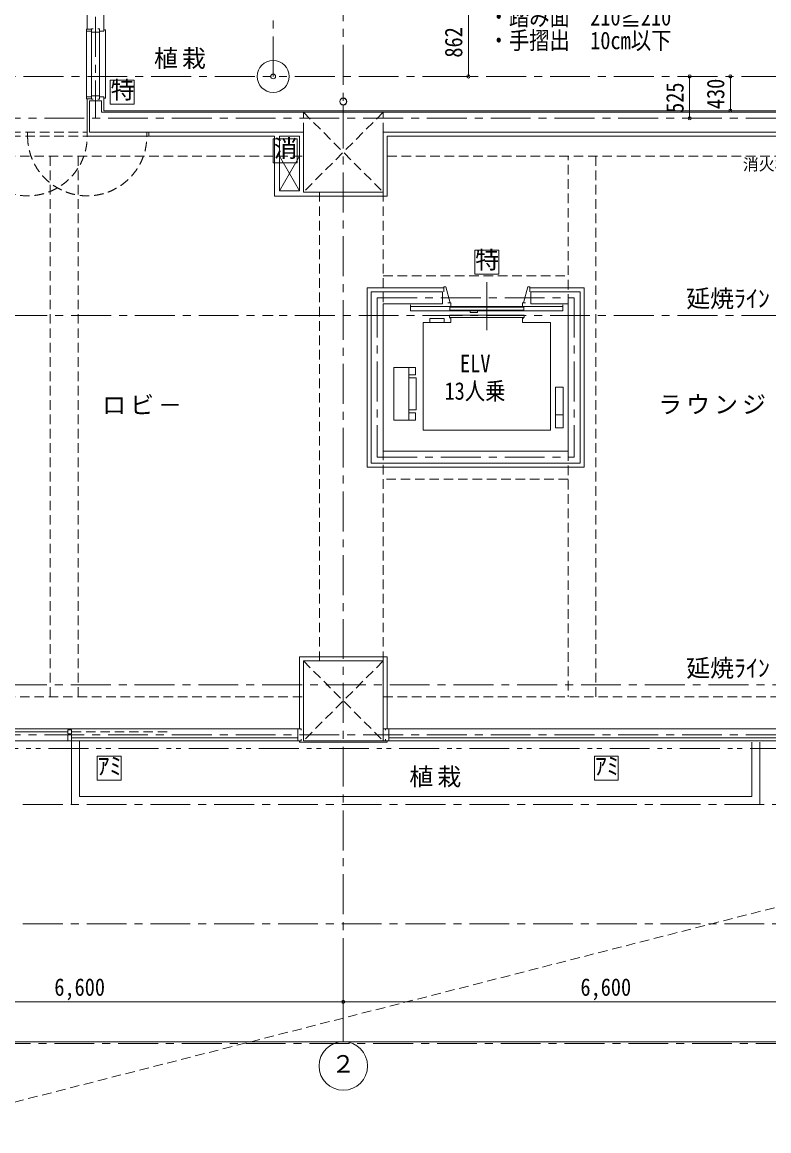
# Model space of a CAD drawing. Units: millimetres at full size. Extents: x -443943 to 462275, y -43546 to 79452.
# Drawn here: x -320959 to -311593, y -20185 to -6283 of the extents above; entities that cross this region are included whole.
import ezdxf
from ezdxf.enums import TextEntityAlignment as Align

# ---------------------------------------------------------------- set-up
doc = ezdxf.new("R2010")
doc.units = ezdxf.units.MM
doc.header["$LTSCALE"] = 100
doc.header["$PDMODE"] = 32
doc.header["$PDSIZE"] = 40
for name, pattern in [('CHAIN1', [8, 5, -1, 1, -1]), ('DASHED1', [1.8, 1.2, -0.6]), ('DOUBLE_CHAIN1', [8.8, 5, -1, 0.6, -0.6, 0.6, -1])]:
    doc.linetypes.add(name, pattern=pattern)
for name, color, linetype, lineweight in [('4-0_仕上', 7, 'Continuous', 15), ('4-1_通り芯', 4, 'Continuous', 9), ('4-2_躯体', 3, 'Continuous', 20), ('4-3_建具', 4, 'Continuous', 9), ('4-4_寸法', 7, 'Continuous', 15), ('4-5_文字', 7, 'Continuous', 15), ('4-B_E-PANL', 1, 'Continuous', 18), ('4-D_', 4, 'Continuous', 18), ('4-F__', 4, 'Continuous', 9)]:
    doc.layers.add(name, color=color, linetype=linetype, lineweight=lineweight)
doc.styles.add('ＭＳ ゴシック', font='')
doc.styles.get('ＭＳ ゴシック').set_extended_font_data('MS Gothic')

msp = doc.modelspace()

# ---------------------------------------------------------------- linework, layer by layer
at = {"layer": '4-0_仕上'}
for p, q in [((-319933.5, -5130.9), (-319933.5, -6397)), ((-320088.5, -6372), (-320153.5, -6372)), ((-320153.5, -6372), (-320153.5, -6397)), ((-320088.5, -6397), (-320153.5, -6397)), ((-319988.5, -6397), (-319933.5, -6397)), ((-320088.5, -7217), (-320153.5, -7217)), ((-320153.5, -7242), (-320153.5, -7217)), ((-320088.5, -7207), (-320088.5, -7247)), ((-319988.5, -7217), (-319933.5, -7217)), ((-320088.5, -7242), (-320153.5, -7242)), ((-320143.5, -7242), (-320143.5, -7663.1)), ((-319933.5, -7393.1), (-293436, -7393.1)), ((-320143.5, -7663.1), (-320143.5, -7713.1)), ((-320143.5, -7713.1), (-317796, -7713.1)), ((-319395.5, -7663.1), (-319395.5, -7713.1)), ((-319370.5, -7663.1), (-319370.5, -7713.1)), ((-317796, -8463.1), (-317796, -7713.1)), ((-317731, -8398.1), (-317731, -7713.1)), ((-317731, -7713.1), (-317481, -7713.1)), ((-317481, -8398.1), (-317481, -7713.1)), ((-316381, -7713.1), (-316381, -8463.1)), ((-316381, -7713.1), (-311196, -7713.1)), ((-317481, -8463.1), (-317796, -8463.1)), ((-317481, -8398.1), (-317731, -8398.1)), ((-316381, -8463.1), (-317481, -8463.1)), ((-316631, -9613.1), (-316631, -11863.1)), ((-316631, -9613.1), (-315669.6, -9613.1)), ((-314592.4, -9613.1), (-313911, -9613.1)), ((-317481, -14243.1), (-316381, -14243.1)), ((-317481, -15143.1), (-317481, -14243.1)), ((-316381, -14243.1), (-316381, -15143.1)), ((-320338.5, -15293.1), (-320338.5, -16091.5)), ((-317481, -15313.1), (-317481, -15293.1)), ((-316381, -15313.1), (-317481, -15313.1)), ((-316381, -15293.1), (-316381, -15313.1)), ((-311805.4, -15313.1), (-311805.4, -15991.5)), ((-311705.4, -15313.1), (-311705.4, -16091.6))]:
    msp.add_line(p, q, dxfattribs=at)
at = {"layer": '4-0_仕上', "color": 2}
msp.add_line((-316931, -7323.1), (-316931, -7393.1), dxfattribs=at)
at = {"layer": '4-0_仕上', "linetype": 'DASHED1'}
for p, q in [((-322606, -7963.1), (-317431, -7963.1)), ((-320606, -14743.1), (-320606, -7957.3)), ((-320256, -14743.1), (-320256, -7957.3)), ((-316381, -7963.1), (-310831, -7963.1)), ((-314111, -9813.1), (-314111, -7963.1)), ((-313761, -7963.1), (-313761, -14743.1)), ((-317231, -8413.1), (-317231, -14293.1)), ((-316431, -8413.1), (-316431, -14293.1)), ((-316431, -9463.1), (-314111, -9463.1)), ((-314111, -11663.1), (-314111, -14743.1)), ((-314111, -12013.1), (-316431, -12013.1)), ((-322606, -14743.1), (-317431, -14743.1)), ((-316431, -14743.1), (-310831, -14743.1))]:
    msp.add_line(p, q, dxfattribs=at)
at = {"layer": '4-0_仕上', "color": 4, "lineweight": 9}
for p, q in [((-317731, -7963.1), (-317481, -8398.1)), ((-317481, -7963.1), (-317731, -8398.1))]:
    msp.add_line(p, q, dxfattribs=at)
at = {"layer": '4-0_仕上', "color": 1, "lineweight": 18}
for p, q in [((-315281, -9143), (-315281, -9443)), ((-314981, -9143), (-315281, -9143)), ((-314981, -9443), (-314981, -9143)), ((-315281, -9443), (-314981, -9443))]:
    msp.add_line(p, q, dxfattribs=at)
at = {"layer": '4-0_仕上'}
for points in [[(-313911, -9613.1), (-313911, -11863.1), (-316631, -11863.1)], [(-320238.5, -15293.1), (-320238.5, -15991.5), (-311805.4, -15991.5)]]:
    msp.add_lwpolyline(points, dxfattribs=at)
at = {"layer": '4-0_仕上', "color": 2}
for radius in [44.5, 41.8]:
    msp.add_circle((-316931, -7278.6), radius, dxfattribs=at)
at = {"layer": '4-1_通り芯', "linetype": 'CHAIN1'}
for p, q in [((-317810.4, -6963.1), (-317793.8, 11974.1)), ((-320038.5, 4184.1), (-320038.5, -7488.1)), ((-316931, -19068.1), (-316931, -4238.1)), ((-285781, -7488.1), (-326592.7, -7488.1)), ((-285781, -15218.1), (-326592.7, -15218.1))]:
    msp.add_line(p, q, dxfattribs=at)
at = {"layer": '4-1_通り芯', "color": 7, "lineweight": 15}
for p, q in [((-320143.5, 4124.1), (-320143.5, -6372)), ((-319933.5, -7217), (-319933.5, -7393.1))]:
    msp.add_line(p, q, dxfattribs=at)
msp.add_lwpolyline([(-315362.3, 11974.1), (-315362.3, -6963.1), (-315862.3, -6963.1)], dxfattribs=at)
at = {"layer": '4-1_通り芯', "linetype": 'CHAIN1'}
for points in [[(-316506, -9738.1), (-316506, -11738.1), (-314036, -11738.1)], [(-316506, -9738.1), (-314036, -9738.1), (-314036, -11738.1)]]:
    msp.add_lwpolyline(points, dxfattribs=at)
at = {"layer": '4-1_通り芯', "color": 7, "lineweight": 15}
msp.add_circle((-316931, -19371.9), 303.8, dxfattribs=at)
at = {"layer": '4-1_通り芯', "color": 7}
msp.add_point((-315362.3, -6963.1), dxfattribs=at)
at = {"layer": '4-2_躯体'}
for p, q in [((-319963.5, -7413.1), (-293456, -7413.1)), ((-320113.5, -7663.1), (-317431, -7663.1)), ((-317431, -8413.1), (-317431, -7663.1)), ((-316431, -7663.1), (-310831, -7663.1)), ((-316431, -7663.1), (-316431, -8413.1)), ((-316431, -8413.1), (-317431, -8413.1)), ((-316581, -9663.1), (-316581, -11813.1)), ((-316581, -9663.1), (-315684.6, -9663.1)), ((-315684.6, -9663.1), (-315684.6, -9813.1)), ((-314577.4, -9663.1), (-314577.4, -9813.1)), ((-314577.4, -9663.1), (-313961, -9663.1)), ((-313961, -9663.1), (-313961, -11813.1)), ((-316431, -9813.1), (-316431, -11663.1)), ((-316431, -9813.1), (-315684.6, -9813.1)), ((-314577.4, -9813.1), (-314111, -9813.1)), ((-314111, -9813.1), (-314111, -11663.1)), ((-314111, -11663.1), (-316431, -11663.1)), ((-313961, -11813.1), (-316581, -11813.1)), ((-317431, -15293.1), (-317431, -14293.1)), ((-316431, -15293.1), (-317431, -15293.1))]:
    msp.add_line(p, q, dxfattribs=at)
at = {"layer": '4-2_躯体', "linetype": 'DASHED1'}
for p, q in [((-317431, -7413.1), (-316431, -8413.1)), ((-316431, -7413.1), (-317431, -8413.1)), ((-317431, -7663.1), (-317431, -7413.1)), ((-316431, -7663.1), (-316431, -7413.1)), ((-317431, -14293.1), (-316431, -15293.1)), ((-316431, -14293.1), (-317431, -15293.1))]:
    msp.add_line(p, q, dxfattribs=at)
at = {"layer": '4-2_躯体'}
msp.add_lwpolyline([(-317431, -14293.1), (-316431, -14293.1), (-316431, -15293.1)], dxfattribs=at)
at = {"layer": '4-3_建具', "color": 7, "lineweight": 15}
for p, q in [((-320088.5, -6407), (-320088.5, -6367)), ((-320068.5, -6367), (-320088.5, -6367)), ((-319988.5, -6367), (-320008.5, -6367)), ((-319988.5, -6407), (-319988.5, -6367)), ((-320153.5, -6397), (-320153.5, -7217)), ((-319988.5, -6407), (-320088.5, -6407)), ((-320088.5, -7207), (-320088.5, -7247)), ((-319988.5, -7207), (-320088.5, -7207)), ((-319988.5, -7207), (-319988.5, -7247)), ((-320068.5, -7247), (-320088.5, -7247)), ((-319988.5, -7247), (-320008.5, -7247)), ((-317501, -15143.1), (-317461, -15143.1)), ((-317501, -15143.1), (-317501, -15293.1)), ((-317461, -15143.1), (-317461, -15163.1)), ((-316361, -15143.1), (-316401, -15143.1)), ((-316401, -15143.1), (-316401, -15163.1)), ((-316361, -15143.1), (-316361, -15293.1)), ((-321588.5, -15180.6), (-320388.5, -15180.6)), ((-320388.5, -15155.6), (-320338.5, -15155.6)), ((-320388.5, -15155.6), (-320388.5, -15205.6)), ((-320388.5, -15205.6), (-320338.5, -15205.6)), ((-320388.5, -15218.1), (-320388.5, -15293.1)), ((-320388.5, -15218.1), (-320338.5, -15218.1)), ((-320338.5, -15155.6), (-320338.5, -15205.6)), ((-320338.5, -15218.1), (-320338.5, -15293.1)), ((-320338.5, -15255.6), (-317501, -15255.6)), ((-317461, -15273.1), (-317461, -15293.1)), ((-316401, -15273.1), (-316401, -15293.1)), ((-316361, -15255.6), (-310901, -15255.6)), ((-320338.5, -15293.1), (-320388.5, -15293.1)), ((-317501, -15293.1), (-317461, -15293.1)), ((-316361, -15293.1), (-316401, -15293.1))]:
    msp.add_line(p, q, dxfattribs=at)
at = {"layer": '4-3_建具', "lineweight": 18}
for p, q in [((-319933.5, -6377), (-319913.5, -6377)), ((-319913.5, -6377), (-319913.5, -7237)), ((-320088.5, -6407), (-320088.5, -7207)), ((-319988.5, -6407), (-319988.5, -7207)), ((-319933.5, -7237), (-319913.5, -7237))]:
    msp.add_line(p, q, dxfattribs=at)
at = {"layer": '4-3_建具', "color": 3, "lineweight": 20}
msp.add_line((-320113.5, -7267), (-320113.5, -7663.1), dxfattribs=at)
at = {"layer": '4-3_建具', "color": 7, "linetype": 'DASHED1', "lineweight": 15}
for p, q in [((-321638.5, -7663.1), (-320143.5, -7663.1)), ((-321638.5, -7713.1), (-320143.5, -7713.1)), ((-320891, -7663.1), (-320891, -7713.1)), ((-320338.5, -15180.6), (-319088.5, -15180.6))]:
    msp.add_line(p, q, dxfattribs=at)
at = {"layer": '4-3_建具'}
for p, q in [((-322536, -15143.1), (-317501, -15143.1)), ((-316431, -15143.1), (-310901, -15143.1)), ((-322536, -15293.1), (-317501, -15293.1)), ((-316431, -15293.1), (-310901, -15293.1))]:
    msp.add_line(p, q, dxfattribs=at)
at = {"layer": '4-3_建具', "color": 3, "lineweight": 20}
msp.add_lwpolyline([(-320113.5, -7267), (-319963.5, -7267), (-319963.5, -7413.1)], dxfattribs=at)
at = {"layer": '4-3_建具', "color": 7, "linetype": 'DASHED1', "lineweight": 15}
for centre in [(-320891, -7713.1), (-320143.5, -7713.1)]:
    msp.add_arc(centre, 747.5, 180, 0, dxfattribs=at)
at = {"layer": '4-4_寸法'}
for p, q in [((-312586, -7488.1), (-312586, -6963.1)), ((-312075.7, -7393.1), (-312075.7, -6963.1)), ((-316931, -18568.1), (-316931, -18068.1)), ((-323531, -18568.1), (-293531, -18568.1)), ((-323531, -19068.1), (-293531, -19068.1))]:
    msp.add_line(p, q, dxfattribs=at)
for p in [(-312586, -6963.1), (-312075.7, -6963.1), (-312586, -7488.1), (-312075.7, -7393.1), (-316931, -18568.1)]:
    msp.add_point(p, dxfattribs=at)
at = {"layer": '4-B_E-PANL'}
for p, q in [((-319854.1, -7010.9), (-319854.1, -7310.9)), ((-319554.1, -7010.9), (-319854.1, -7010.9)), ((-319554.1, -7310.9), (-319554.1, -7010.9)), ((-319854.1, -7310.9), (-319554.1, -7310.9)), ((-317809.5, -7744.7), (-317809.5, -8044.7)), ((-317509.5, -7744.7), (-317809.5, -7744.7)), ((-317509.5, -8044.7), (-317509.5, -7744.7)), ((-317809.5, -8044.7), (-317509.5, -8044.7)), ((-320018.5, -15488.1), (-320018.5, -15788.1)), ((-319718.5, -15488.1), (-320018.5, -15488.1)), ((-319718.5, -15788.1), (-319718.5, -15488.1)), ((-313781, -15488.1), (-313781, -15788.1)), ((-313481, -15488.1), (-313781, -15488.1)), ((-313481, -15788.1), (-313481, -15488.1)), ((-320018.5, -15788.1), (-319718.5, -15788.1)), ((-313781, -15788.1), (-313481, -15788.1))]:
    msp.add_line(p, q, dxfattribs=at)
at = {"layer": '4-B_E-PANL', "linetype": 'CHAIN1'}
for p in [(-321143.9, -9963.1), (-302637.1, -9963)]:
    msp.add_line(p, (-317810.3, -9963.1), dxfattribs=at)
at = {"layer": '4-B_E-PANL', "color": 4, "linetype": 'DASHED1', "lineweight": 9}
msp.add_line((-325765.2, -21030.8), (-284691.3, -10524.5), dxfattribs=at)
at = {"layer": '4-B_E-PANL', "linetype": 'DOUBLE_CHAIN1'}
msp.add_line((-324149.1, -15391.6), (-301662.7, -15391.5), dxfattribs=at)
at = {"layer": '4-B_E-PANL', "linetype": 'CHAIN1'}
msp.add_lwpolyline([(-321143.9, -9963.1), (-321148.3, -14591.6), (-301664.3, -14591.5), (-290615.9, -14546.2)], dxfattribs=at)
at = {"layer": '4-D_'}
for p, q in [((-315131, -9541.5), (-315131, -10143.4)), ((-316086, -9828.1), (-316086, -9903.1)), ((-314176, -9850.1), (-316086, -9850.1)), ((-315846, -9998.1), (-315846, -10048.1)), ((-314664, -9956.1), (-314664, -9988.1)), ((-316298, -10613.1), (-316298, -11273.1)), ((-316025, -10613.1), (-316298, -10613.1)), ((-316107, -10613.1), (-316107, -11273.1)), ((-316025, -10703.1), (-316107, -10703.1)), ((-316025, -10613.1), (-316025, -10703.1)), ((-316017, -10743.1), (-316107, -10743.1)), ((-314171, -11208.1), (-314271, -11208.1))]:
    msp.add_line(p, q, dxfattribs=at)
at = {"layer": '4-D_', "color": 7, "lineweight": 15}
for p, q in [((-315669.6, -9603.1), (-315669.6, -9663.1)), ((-314617.4, -9603.1), (-314671, -9800.1)), ((-314592.4, -9603.1), (-314617.4, -9603.1)), ((-314592.4, -9603.1), (-314592.4, -9663.1))]:
    msp.add_line(p, q, dxfattribs=at)
msp.add_lwpolyline([(-315669.6, -9603.1), (-315644.6, -9603.1), (-315591, -9800.1)], dxfattribs=at)
at = {"layer": '4-D_'}
for points in [[(-316086, -9903.1), (-314176, -9903.1), (-314176, -9828.1)], [(-315618.4, -9800.1), (-315581, -9800.1), (-315581, -9850.1)], [(-314643.6, -9800.1), (-314681, -9800.1), (-314681, -9850.1)], [(-315931, -10048.1), (-315931, -11398.1), (-314331, -11398.1), (-314331, -10048.1), (-314681, -10048.1), (-314681, -9993.1), (-314666, -9993.1)], [(-315596, -9993.1), (-315581, -9993.1), (-315581, -10048.1), (-315931, -10048.1)], [(-315846, -9998.1), (-315666, -9998.1), (-315666, -10048.1)], [(-315248, -9903.1), (-315248, -9923.1), (-315340, -9923.1), (-315340, -9903.1)], [(-314664, -9956.1), (-315130, -9956.1), (-315130, -9988.1), (-314664, -9988.1)], [(-316017, -10743.1), (-316017, -11143.1), (-316107, -11143.1)], [(-316107, -11183.1), (-316025, -11183.1), (-316025, -11273.1), (-316298, -11273.1)]]:
    msp.add_lwpolyline(points, dxfattribs=at)
for points in [[(-315596, -9855.6), (-315596, -9895.6), (-315132, -9895.6), (-315132, -9855.6)], [(-315130, -9855.6), (-315130, -9895.6), (-314666, -9895.6), (-314666, -9855.6)], [(-315132, -9956.1), (-315132, -9988.1), (-315598, -9988.1), (-315598, -9956.1)], [(-314271, -10858.1), (-314271, -11368.1), (-314171, -11368.1), (-314171, -10858.1)]]:
    msp.add_lwpolyline(points, close=True, dxfattribs=at)
at = {"layer": '4-F__', "linetype": 'CHAIN1'}
for p, q in [((-324141, -6963.1), (-317810.4, -6963.1)), ((-302637.2, -6963), (-317810.4, -6963.1)), ((-324149.8, -16091.6), (-301661.2, -16091.5)), ((-324149.8, -17591.6), (-301661.2, -17591.5)), ((-301655.1, -19091.5), (-324149.8, -19091.6))]:
    msp.add_line(p, q, dxfattribs=at)
at = {"layer": '4-F__'}
for centre, radius in [((-317810.4, -6963.1), 200), ((-317810.4, -6963.2), 30)]:
    msp.add_circle(centre, radius, dxfattribs=at)

# ---------------------------------------------------------------- texts
at = {"layer": '4-0_仕上', "color": 1, "style": 'ＭＳ ゴシック'}
msp.add_text('特', height=219.9, dxfattribs=at).set_placement((-315275.7, -9439.6), align=Align.BOTTOM_LEFT)
at = {"layer": '4-1_通り芯', "color": 7, "style": 'ＭＳ ゴシック', "width": 0.85}
for s, p in [('・踏み面\u3000210≧210', (-315108.7, -6390.4)), ('・手摺出\u300010cm以下', (-315108.7, -6687.3))]:
    msp.add_text(s, height=219.9, dxfattribs=at).set_placement(p, align=Align.BOTTOM_LEFT)
msp.add_text('862', height=219.9, rotation=90, dxfattribs=at).set_placement((-315372.3, -6727), align=Align.BOTTOM_LEFT)
at = {"layer": '4-1_通り芯', "color": 7, "style": 'ＭＳ ゴシック'}
msp.add_text('２', height=219.9, dxfattribs=at).set_placement((-317081, -19521.9), align=Align.BOTTOM_LEFT)
at = {"layer": '4-3_建具', "style": 'ＭＳ ゴシック'}
msp.add_text('消火栓', height=146.6, dxfattribs=at).set_placement((-311918.7, -8184.6), align=Align.BOTTOM_LEFT)
at = {"layer": '4-4_寸法', "style": 'ＭＳ ゴシック', "width": 0.85}
for s, p in [('525', (-312596, -7420.6)), ('430', (-312085.7, -7373.1))]:
    msp.add_text(s, height=219.9, rotation=90, dxfattribs=at).set_placement(p, align=Align.BOTTOM_LEFT)
for p in [(-320556, -18558.1), (-313956, -18558.1)]:
    msp.add_text('6,600', height=219.9, dxfattribs=at).set_placement(p, align=Align.BOTTOM_LEFT)
at = {"layer": '4-5_文字', "style": 'ＭＳ ゴシック', "width": 0.85}
for s, p in [('ELV', (-315466, -10738.1)), ('13人乗', (-315661, -11083.3))]:
    msp.add_text(s, height=219.9, dxfattribs=at).set_placement(p, align=Align.BOTTOM_LEFT)
at = {"layer": '4-5_文字', "char_height": 219.9, "attachment_point": 7, "style": 'ＭＳ ゴシック'}
for s, insert in [('\\T1.17;植栽', (-319305.9, -6870.2)), ('\\T1.17;ロビ－', (-319955.9, -11199)), ('\\T1.17;ラウンジ', (-312981.3, -11199)), ('\\T1.17;植栽', (-316102.6, -15878.7))]:
    msp.add_mtext(s, dxfattribs=dict(at, insert=insert))
at = {"layer": '4-B_E-PANL', "style": 'ＭＳ ゴシック'}
for s, p in [('特', (-319848.8, -7307.5)), ('消', (-317804.2, -8041.3)), ('延焼ﾗｲﾝ', (-312629.8, -9923.8)), ('延焼ﾗｲﾝ', (-312629.8, -14557.8)), ('ｱﾐ', (-320013.2, -15784.7)), ('ｱﾐ', (-313775.7, -15784.7))]:
    msp.add_text(s, height=219.9, dxfattribs=at).set_placement(p, align=Align.BOTTOM_LEFT)

doc.saveas('drawing.dxf')
